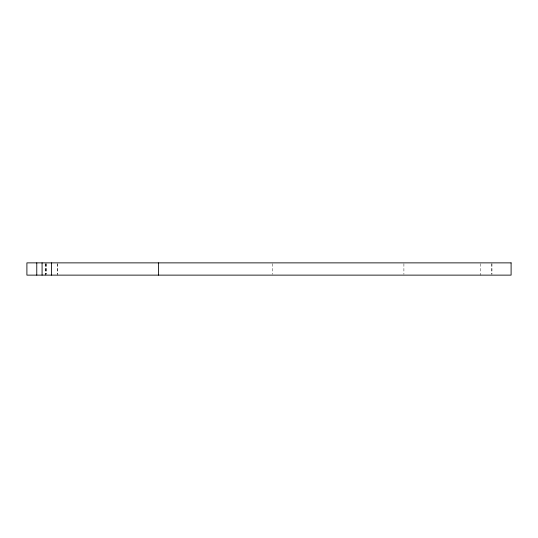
<?xml version="1.0" encoding="UTF-8"?>
<svg xmlns="http://www.w3.org/2000/svg" width="538" height="538" viewBox="0 0 538 538"><rect width="100%" height="100%" fill="white"/><g stroke="black" fill="none" stroke-linecap="round" stroke-linejoin="round"><path stroke-width="0.4" stroke-dasharray="2.69 2.02" d="M491.947 263.694L491.947 274.306M491.826 263.694L491.826 274.306M480.488 263.694L480.488 275.126M403.904 263.694L403.904 274.306M272.201 263.694L272.201 274.306M57.633 263.694L57.633 275.126M57.391 263.694L57.391 274.306M46.174 263.694L46.174 274.306M46.053 263.694L46.053 274.306M45.414 263.694L45.414 275.126M45.172 263.694L45.172 275.126"/><path stroke-width="0.81" d="M158.602 262.874L158.602 275.126M51.399 262.874L51.399 275.126M42.078 262.874L42.078 275.126M36.772 262.874L36.772 275.126M511.1 262.874L26.9 262.874L26.9 275.126L511.1 275.126L511.1 262.874"/></g></svg>
